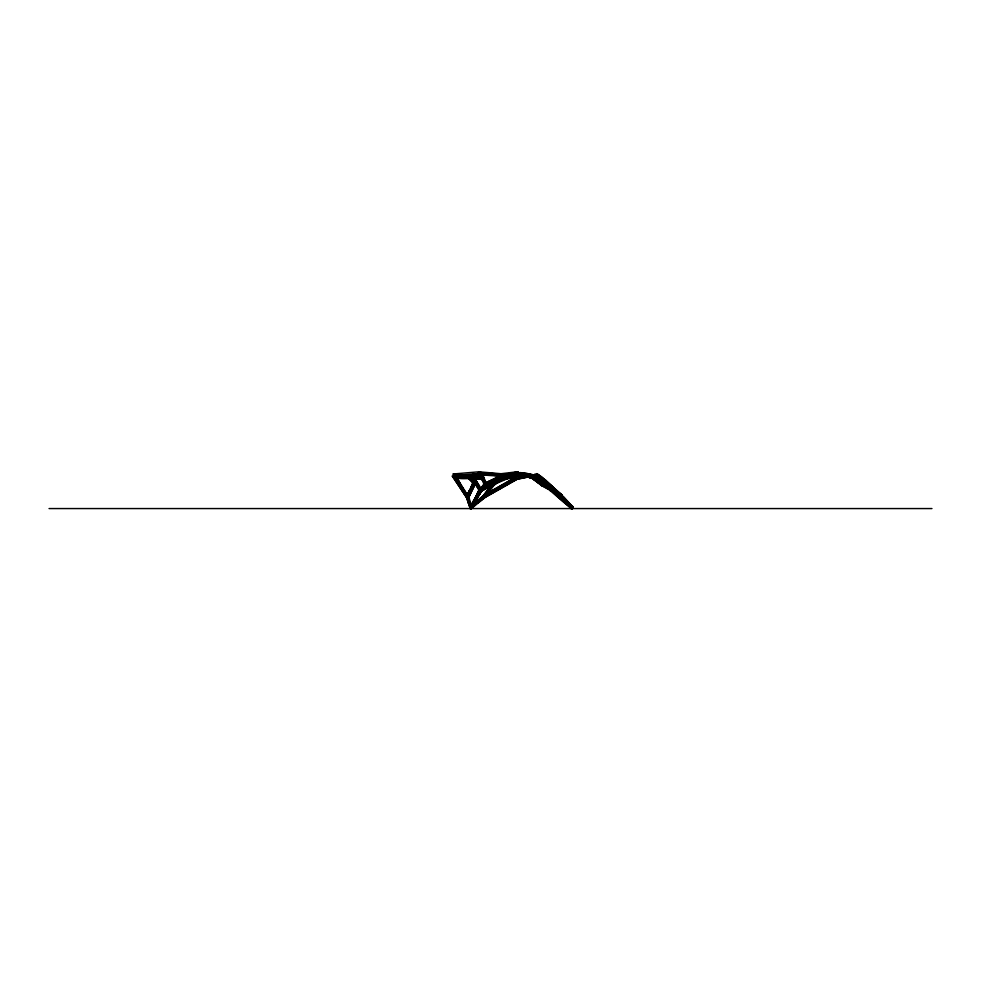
<?xml version="1.0" encoding="UTF-8"?>
<svg xmlns="http://www.w3.org/2000/svg" width="981" height="981" viewBox="0 0 981 981"><rect width="100%" height="100%" fill="white"/><g stroke="black" fill="none" stroke-linecap="round" stroke-linejoin="round"><path stroke-width="1.47" d="M468.513 497.306L469.09 494.252L474.706 483.461L473.909 481.254L469.077 475.944L455.319 476.717L453.197 473.995L478.789 471.812L501.046 473.725L517.146 471.812L518.667 472.327M481.217 477.539L478.728 474.73L478.789 471.812C489.053 475.331 503.866 474.596 515.442 472.781L515.111 473.676M479.488 475.012L478.728 474.73L478.789 471.812L479.525 472.756L478.814 472.548M481.401 477.342L477.355 473.664L454.338 475.491L456.57 477.992L469.298 477.575L481.585 478.581L484.111 484.455L482.125 487.459M474.436 502.566L482.272 488.648M472.18 505.791L470.39 506.478L469.678 505.705L467.299 494.485L473.112 484.173L473.247 481.83L468.268 476.864L456.496 477.686L466.392 494.461L467.679 495.761L469.458 493.529M535.16 479.635L533.137 477.87L534.032 476.974M485.84 484.442L485.816 485.362L484.908 484.847L485.117 483.044L482.431 476.337L478.789 472.02M548.342 488.808L541.5 485.325L543.106 484.847L542.996 483.081L541.377 485.497L531.874 478.115L526.307 476.692M465.497 493.296L467.14 495.233L469.838 489.691M516.165 473.418L517.146 471.812L519.096 473.001L517.146 471.812L517.232 473.357L517.146 471.812L498.164 476.852L487.054 482.468M455.675 477.563L454.264 476.288L454.387 474.448L454.019 474.988M481.732 477.011L477.6 472.781L477.575 474.436L480.641 477.06L481.732 477.011L481.781 479.28L483.143 481.389M454.264 476.288L454.338 475.491M530.132 475.233L530.194 474.448L525.276 473.737M489.593 486.613L481.18 490.966L482.211 488.894L480.371 488.734L470.095 506.772L470.672 509.188L485.055 497.342L517.036 479.096L529.593 476.656L539.832 478.961L569.066 505.19M484.798 483.976L481.61 478.201M516.742 472.781L516.815 474.436L518.348 474.681M460.052 475.589L454.853 476.043L453.786 474.718L456.042 476.558M501.046 476.226L478.728 474.73L478.777 474.007M480.285 489.985L475.16 484.393L468.906 497.122L470.181 507.385L468.967 496.926L471.113 491.285M542.567 484.271L542.652 483.596L541.377 485.497L549.385 489.96L571.849 509.176L572.659 508.342L572.978 506.76L545.056 479.721L536.865 473.627L532.879 475.356L534.829 474.326M468.219 499.096L470.672 509.188L471.922 504.982M483.547 488.048L485.877 485.534L499.047 479.476L500.347 477.71L498.164 476.852L485.19 483.057L480.371 488.734L474.497 482.149L467.299 495.209L455.319 476.717M469.176 503.56L470.672 509.188L471.8 507.202L470.672 509.188L470.095 506.772L479.133 491.297M516.999 472.719L517.146 471.812L517.281 473.492M481.72 488.182L507.103 475.944L516.509 476.717L529.985 473.995L541.451 476.766L562.052 495.246L573.198 507.41L572.438 506.772M485.154 484.602L485.117 483.044L494.804 478.875M536.595 475.307L536.865 473.627L541.451 476.766M531.42 475.466L531.224 476.276L538.961 477.784M473.369 481.119L470.684 488.317M516.889 472.781L517.146 471.812M551.04 488.342L549.961 489.605L550.599 490.929L544.161 482.726L538.79 478.103M488.06 483.461L485.877 485.534L485.203 485.166L485.816 485.362M513.946 475.049L517.441 474.191L510.206 476.361M486.208 484.908L486.318 484.197M475.564 480.739C477.71 481.965 478.397 489.764 481.23 488.17L481.855 487.557M479.28 489.813C476.312 492.781 473.823 507.03 469.691 505.705L469.323 504.283M479.022 493.026L479.623 489.948L474.706 483.461L479.108 488.648M471.125 490.721L469.065 496.251L469.789 503.474L469.102 496.447L472.683 488.526M516.999 472.879L517.22 473.124M471.101 489.016L473.492 483.29M481.426 476.631L479.893 474.841L480.322 472.719L503.596 474.24M477.575 474.436L475.184 474.461L480.273 474.375L480.31 472.781L483.559 477.514M453.197 473.995L453.762 475.429M471.334 506.294L470.39 506.478L471.432 504.982M484.295 483.682L481.033 488.182M472.732 483.658L467.14 495.233M541.953 484.639L542.714 484.614M516.533 474.068L522.701 475.846M540.384 477.502L540.739 476.754L537.662 474.583L538.25 475.037M516.546 473.995L517.269 474.73L514.338 474.657M540.347 483.989L541.377 485.497L542.885 483.253M469.924 491.162L472.965 484.908L473.05 482.615L468.096 477.784L459.316 477.845M485.828 495.748L485.055 497.342L486.269 495.761L504.749 485.374M470.267 491.922L472.707 487.116M473.823 501.132L479.133 490.39L477.269 485.718M468.992 495.748L475.16 484.393M473.835 501.181L479.169 490.574L476.705 486.184M475 498.299L478.569 491.628L479.145 488.28M475.331 499.807L477.796 495.295M492.695 485.803L493.259 484.798L507.999 478.458L515.05 478.569M478.728 474.522L479.525 473.418L478.789 471.812L479.648 473.492L478.728 474.73M473.136 504.884L479.783 493.308M481.634 476.128L481.291 474.62M529.593 476.656L528.121 476.202L529.948 476.043M475.834 498.336L482.591 488.648L492.683 483.461L493.627 482.149L507.103 475.944L498.164 476.852L500.433 476.337M540.739 476.754L541.733 477.6L540.764 478.912L539.231 478.238M475.871 498.36L477.183 496.153M477.502 497.563L481.585 491.15L490.868 485.828M473.48 504.32L481.622 491.125M474.927 501.181L481.622 490.574L488.955 486.184M476.276 499.01L481.634 490.61L484.54 488.636M542.616 483.694L542.996 483.081L546.417 485.337M475.111 482.726L481.021 489.752L480.506 488.44L493.627 482.149L483.927 495.209L470.39 506.478M542.996 483.081L542.542 484.504M481.18 490.966L491.248 485.767M487.962 484.209L485.877 485.534L486.208 484.234M487.091 494.105L494.583 484.393L492.879 484.933M482.983 487.631L484.553 484.381M486.368 493.909L491.432 487.434M486.269 495.761L485.546 493.848L491.922 485.791M484.491 494.902L489.568 488.526M563.732 497.171L572.377 506.49L570.893 506.883L571.849 509.176L561.684 496.938L541.34 478.973L531.886 476.177L528.967 476.153L519.317 478.017L513.578 480.665L485.166 496.791L469.997 507.447L466.245 496.889L452.18 476.006L454.142 478.139M488.697 491.162C493.848 482.701 504.075 476.19 514.191 477.87M482.444 489.36L482.995 488.697M457.33 477.073L457.82 477.894C463.988 479.501 474.939 477.207 482.382 479.476L481.708 478.127M508.379 474.522L503.4 475.037L480.604 473.676L484.185 479.954M483.633 485.374L480.457 488.734L481.72 488.452M482.897 486.895L486.086 483.682M482.223 489.494L486.515 485.105L493.872 481.389M457.931 478.103L456.386 478.961L457.857 478.238M483.437 487.459C488.857 481.818 496.656 478.005 504.528 477.661M483.155 496.447L475.54 503.523M478.753 473.688L478.814 473.492M468.391 493.934C463.302 496.349 461.168 481.095 457.097 479.402M473.749 504.369L483.081 495.834L492.683 483.461L493.259 484.798L492.413 485.006M482.211 498.618L471.518 507.913M517.22 474.007L517.735 474.326M485.779 485.129L489.298 483.02M466.392 496.006L470.095 506.772L488.231 493.884M477.33 503.302L485.325 497.293L517.073 479.329L530.194 476.594L540.715 479.353L560.936 497.306L571.028 507.925L570.464 506.466M457.048 478.483L457.82 477.894M480.457 488.734L481.23 488.17M526.233 476.692L531.874 478.115L534.375 476.692M467.679 495.761L468.268 493.848M494.559 482.787L505.681 477.404M516.509 476.717L483.927 495.209L515.013 477.686L514.829 478.483L515.172 477.073L507.165 476.864M471.653 506.846L472.474 506.343M534.044 476.533L534.486 478.005L543.106 484.847M506.061 484.614L515.356 479.108L517.036 479.096L516.178 478.63M533.872 475.282L535.185 474.694L537.882 476.128M485.803 485.521L493.909 481.597M486.012 487.827L487.483 487.017M533.517 476.386L531.408 477.207L526.356 476.177M550.476 488.158L550.218 488.746M486.294 486.735L487.827 485.902M489.36 485.068L493.983 482.603M487.201 485.485L493.627 482.149M491.187 485.068L482.186 489.752M534.351 475.417L536.791 474.412L538.483 475.54M484.786 488.428L482.137 489.74M487.974 486.748L489.568 485.914M541.377 485.497L542.125 485.117L541.5 485.325M493.431 479.734L498.054 477.489L515.442 472.781M493.394 479.868C496.325 478.139 504.393 474.755 506 477.6L505.08 478.041M492.204 482.897L493.799 482.088M476.803 481.892L481.254 488.648M493.921 481.254L500.653 478.434M495.405 480.629L502.873 478.593M471.53 506.061L470.095 506.76L469.359 506.061L467.066 497.649M492.204 481.781L493.75 481.095M494.375 483.437L506.625 478.25L507.999 478.458L504.675 478.618M496.411 478.336L497.808 477.722M496.374 478.213L498.066 477.502M497.146 481.266L501.904 479.329M496.84 479.721L498.569 479.059M497.073 480.138L501.156 478.716M499.047 479.476L502.37 478.9M509.691 476.043L515.528 474.448L513.357 474.681M491.898 484.565L492.695 484.356M510.378 475.932L518.471 474.461L517.269 474.73L517.024 473.713M514.633 473.149C477.44 479.648 521.831 476.165 528.575 474.448L528.097 475.245L516.46 473.492M501.683 477.342L503.842 476.791M506 476.239L518.459 473.688M485.313 483.67L487.532 482.934M456.815 476.226L460.261 475.478M460.457 476.055L457.232 476.754L457.833 477.502M459.329 477.183L460.837 476.876M480.849 488.746L481.463 488.624M460.641 475.564L455.895 476.459M517.269 474.73L518.593 474.461L514.755 474.804M459.549 477.293L461.18 476.974L456.594 477.146M461.107 476.128L455.65 476.619M518.986 477.821L529.458 476.705L527.704 476.263M521.733 476.472L524.577 475.981M526 475.736L527.422 475.491M453.995 476.656L472.511 475.049M505.975 474.228L515.798 472.768M511.53 474.289L513.002 474.068M516.46 473.382L517.195 472.854M502.946 477.404L500.347 477.71M504.087 477.244L506.355 476.925M509.912 474.314L511.457 474.105M502.861 478.299L500.236 478.581M518.888 476.974L509.74 476.68M505.092 478.323L506.196 478.176M532.168 476.263L531.408 476.349L531.874 478.115L538.066 482.677M454.35 474.448L459.697 473.97M454.816 476.043L466.662 475.123M454.926 475.233L457.269 475.012M471.505 477.526L470.586 477.6L470.537 478.716L474.35 482.051M457.379 476.57L469.163 476.067M535.749 476.006L535.307 476.202M515.859 474.436L517.441 474.375M470.99 476.202L469.323 476.251L472.83 476.251M457.82 478.507L468.415 478.36L473.946 484.136M481.377 477.71L474.044 477.085M498.164 476.852L499.255 476.84M49.05 508.563L931.95 508.563M480.273 474.448L503.596 475.895M482.64 476.852L469.077 475.944L470.782 478.041M508.526 477.637L515.515 478.507M514.412 478.458C502.652 476.643 491.64 485.276 486.233 495.123L485.546 493.848M469.31 476.668L470.892 476.766M469.31 474.694L480.334 476.263M469.31 475.552L480.408 477.122M488.734 474.068L494.755 474.497M482.456 474.436L500.899 475.785M480.739 475.564L481.892 475.662M480.678 477.428L470.23 476.741L476.104 482.885M474.473 477.796L481.573 478.593M474.093 476.447L480.629 477.036M530.439 475.012L541.671 478.041M539.906 476.459L530.206 474.448L531.567 474.706M520.163 475.049L523.339 475.515M521.831 472.817L529.985 473.995L520.286 472.572M474.264 474.338L479.366 475.098M472.474 474.326L479.084 475.319M474.179 476.692L477.379 477.183M474.399 474.927L479.182 475.662M474.35 476.496L478.912 477.22M474.461 475.81L477.416 476.288M571.371 506.294L572.377 506.49L564.161 499.059M532.573 475.699L536.043 476.386M481.781 479.28L469.286 478.458L474.461 483.314M520.752 472.977L522.628 473.418L520.911 472.977M524.504 473.872L526.38 474.314M524.614 473.86L526.466 474.301M526.086 476.484L531.248 477.919L537.993 482.358L536.84 481.745M526.123 476.459L531.261 477.931M486 482.738L485.117 483.044L485.877 485.534M520.764 474.436L522.493 474.89M549.409 489.433L543.842 482.063L539.538 478.348M474.927 484.356L475.54 484.565M535.307 475.552L536.828 476.349M531.089 477.269L532.597 478.078M475.062 482.468L475.736 482.836M539.697 482.627L547.643 487.398M485.178 483.216L486.502 484.209M541.463 482.775L549.385 487.52M536.938 474.522L538.079 475.221M542.836 483.633L543.965 484.344M542.505 484.369L543.56 485.043M532.536 478.041L534.02 478.998M541.941 485.019L543.02 485.705M534.927 477.6L541.586 482.309M539.121 476.558L539.955 477.183M540.286 476.889L542.088 478.25M534.253 477.146L540.752 482.051M535.43 478.041L536.668 478.986M572.377 506.49L568.502 503.314M539.182 475.748L541.978 477.894M542.91 478.618L553.149 487.765M539.427 477.955L542.922 480.69M539.047 481.659L540.212 482.591M478.826 487.324L476.055 482.726L472.192 478.789M559.71 493.296L562.039 495.233L541.733 477.6M473.811 478.25L476.043 480.273L479.047 485.791M560.028 493.541L562.039 495.233L545.056 479.721L550.427 486.551M539.808 478.103L560.114 497.208L543.425 481.941C551.347 490.365 559.844 499.488 569.421 506.576L571.028 507.925L570.599 507.361M472.817 478.348L475.822 481.046L480.383 488.918M471.53 478.691L479.022 486.735M454.387 477.342L453.737 476.815M536.497 481.34L537.944 482.591M566.515 502.113L558.63 495.111M564.418 501.156L552.401 490.426L547.484 484.639M481.61 474.301L483.4 476.643L484.896 481.291M557.392 493.884L562.371 498.323M554.523 489.298L556.276 490.868M558.03 492.437L566.528 501.132M560.114 495.797L561.782 497.306M481.279 474.829L483.829 477.257L485.497 481.99M469.997 507.447L466.907 498.507M548.183 485.546L550.28 487.459M474.068 478.25L476.177 480.751M555.234 489.691L560.359 494.412L559.207 495.613L558.287 494.755M547.925 485.203L556.215 492.842M548.489 484.565L552.548 488.317M566.478 501.254L567.974 502.64M569.458 504.013L570.954 505.387M552.806 489.715L554.903 491.665M559.783 493.995L562.101 496.165M537.784 482.223L539.133 483.51M472.18 479.317L472.879 480.003M533.149 477.882L533.946 478.667M572.217 506.012L572.978 506.76M481.929 477.722L483.927 482.174M568.109 505.068L571.849 509.176M473.271 478.054L473.982 478.777M482.076 476.337L482.811 477.097M563.192 497.257L567.104 501.524M453.283 476.116L454.73 477.894M482.456 477.833L484.81 483.829M546.908 484.663L547.864 485.791M545.927 481.524L546.846 482.652M455.442 479.353L452.781 476.594L467.41 498.961M454.644 478.838L466.196 496.791M457.857 481.536L459.39 483.891M460.911 486.245L463.964 490.941M462.014 489.298L463.547 491.653M458.152 483.523L464.172 492.867M457.256 481.205L458.752 483.523M460.248 485.853L463.24 490.512M460.432 485.779L461.916 488.109M462.161 487.532L457.048 478.299L457.735 480.065M463.596 489.813L466.478 494.375M483.057 479.55L483.596 480.469M465.08 493.995L466.318 496.104M476.043 482.64L476.656 483.768M477.281 484.896L478.52 487.152M531.408 477.207L531.874 478.115M483.277 477.906L484.332 480.334M497.992 478.593L498.348 479.28M482.934 478.936L483.375 479.844M483.817 480.739L485.141 483.449M483.265 478.041L483.719 478.986M467.483 494.902L456.496 477.686M466.895 497.318L467.52 498.986M478.936 472.891L478.986 473.1M485.387 483.927L485.607 484.651M468.403 494.289L468.648 495.123M468.268 500.016L468.624 501.438M467.863 500.433L468.538 503.327M468.403 497.257L468.93 500.102M469.458 502.946L469.715 504.357M468.354 499.035L468.624 500.543M486.171 494.289L486.196 494.902M470.647 507.913L470.672 509.188M470.475 506.294L469.973 505.779L470.475 506.294"/></g></svg>
